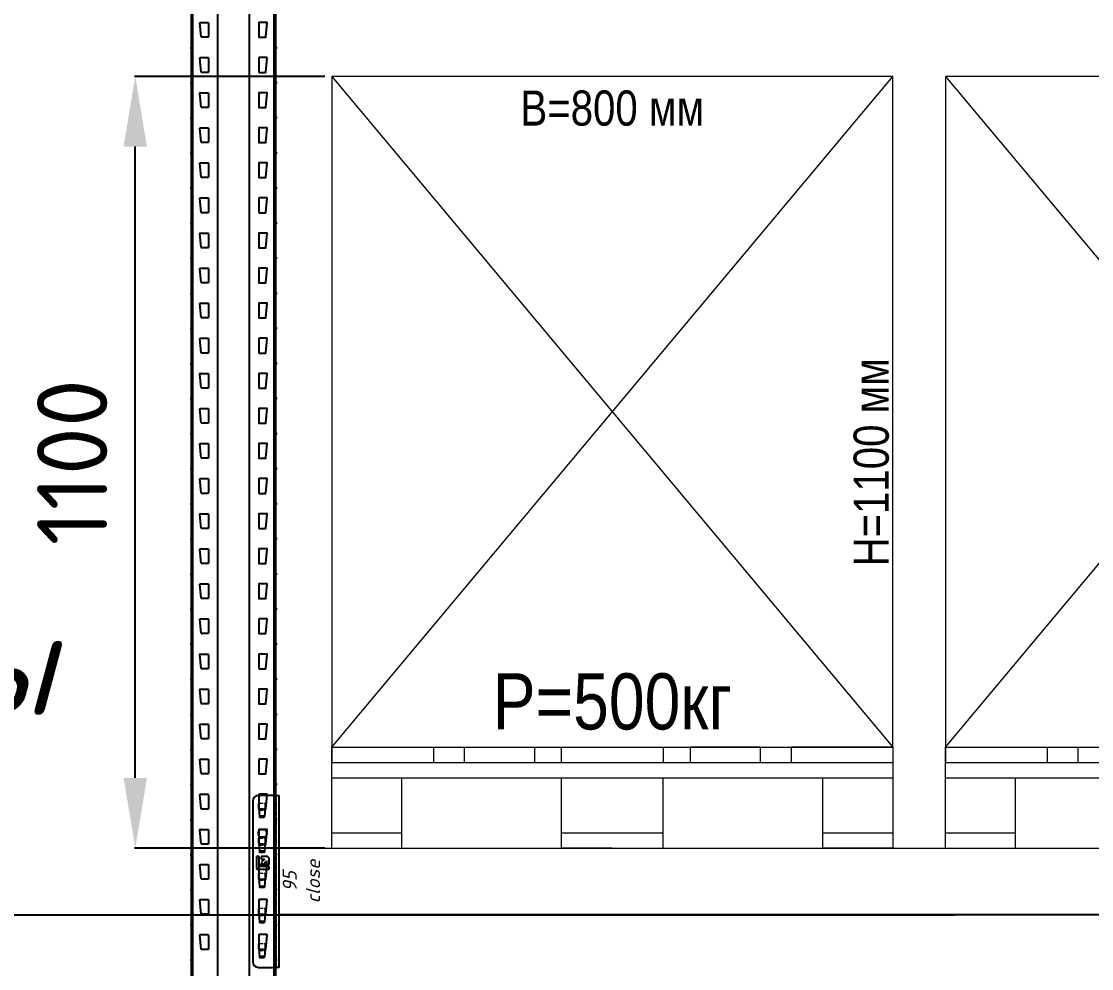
# Model space of a CAD drawing. Header units: millimetres. Extents: x 2140 to 223837, y 2113 to 170313.
# Drawn here: x 211528 to 213054, y 113532 to 114882 of the extents above; entities that cross this region are included whole.
import ezdxf
from ezdxf.enums import TextEntityAlignment as Align

# ---------------------------------------------------------------- set-up
doc = ezdxf.new("R2010")
doc.units = ezdxf.units.MM
doc.linetypes.add('PHANTOM', pattern=[12.7, 6.35, -1.27, 1.27, -1.27, 1.27, -1.27])
doc.layers.add('0_ANNOT_Dimensions', color=7, linetype='Continuous')
doc.layers.add('2.Стойка', color=7, linetype='Continuous')
for name, color, linetype, lineweight in [('1.Балка', 5, 'Continuous', 0), ('20.Груз', 7, 'Continuous', 0), ('25.Размера', 7, 'Continuous', 0), ('37.Паллеты', 32, 'Continuous', 0), ('7.Поддон', 32, 'Continuous', 0)]:
    doc.layers.add(name, color=color, linetype=linetype, lineweight=lineweight)
doc.styles.add('Arial Narrow', font='ARIALN.TTF')
doc.styles.add('GOST', font='isocpeur.ttf')
doc.styles.add('HILTI', font='isocpeui.ttf')
doc.styles.get("Standard").update_dxf_attribs({"font": 'isocpeur.ttf'})
doc.styles.add('Курсив', font='isocpeui.ttf')
doc.dimstyles.new('100', dxfattribs={"dimtxt": 100, "dimasz": 100, "dimexe": 1, "dimexo": 10, "dimgap": 40, "dimtad": 1, "dimdec": 0, "dimzin": 0, "dimdsep": 46, "dimtxsty": 'Standard', "dimcen": 0.09, "dimadec": 0, "dimazin": 0, "dimtfac": 1, "dimtdec": 0, "dimtofl": 0, "dimtmove": 0, "dimatfit": 3, "dimfxl": 1, "dimtolj": 1, "dimtzin": 0, "dimarcsym": 0})
doc.dimstyles.new('80', dxfattribs={"dimtxt": 80, "dimasz": 80, "dimexe": 0.18, "dimexo": 0, "dimgap": 20, "dimtad": 1, "dimdec": 0, "dimzin": 0, "dimdsep": 46, "dimtxsty": 'Курсив', "dimcen": 0.09, "dimadec": 0, "dimazin": 0, "dimtfac": 1, "dimtdec": 0, "dimtofl": 0, "dimtmove": 0, "dimatfit": 3, "dimfxl": 0.18, "dimtolj": 1, "dimtzin": 0, "dimarcsym": 0})
doc.dimstyles.new('blok40', dxfattribs={"dimtxt": 40, "dimasz": 80, "dimexe": 0.18, "dimexo": 0, "dimgap": 5, "dimtad": 1, "dimtoh": 1, "dimdec": 0, "dimzin": 0, "dimdsep": 46, "dimtxsty": 'GOST', "dimblk": 'NONE', "dimcen": 0.09, "dimse1": 1, "dimse2": 1, "dimsd1": 1, "dimsd2": 1, "dimadec": 0, "dimazin": 0, "dimtfac": 1, "dimtdec": 0, "dimtofl": 0, "dimtmove": 0, "dimatfit": 2, "dimldrblk": 'NONE', "dimfxl": 0.18, "dimtolj": 1, "dimtzin": 0, "dimarcsym": 0})
doc.dimstyles.new('Рзм блок', dxfattribs={"dimtxt": 40, "dimasz": 80, "dimexe": 0.18, "dimexo": 0, "dimgap": 5, "dimtad": 1, "dimtoh": 1, "dimdec": 0, "dimzin": 0, "dimdsep": 46, "dimtxsty": 'Курсив', "dimblk": 'NONE', "dimcen": 0.09, "dimse1": 1, "dimse2": 1, "dimsd1": 1, "dimsd2": 1, "dimadec": 0, "dimazin": 0, "dimtfac": 1, "dimtdec": 0, "dimtofl": 0, "dimtmove": 0, "dimatfit": 2, "dimldrblk": 'NONE', "dimfxl": 0.18, "dimtolj": 1, "dimtzin": 0, "dimarcsym": 0})

# ---------------------------------------------------------------- blocks, each defined once
blk = doc.blocks.new('*U491')
at = {"layer": '2.Стойка', "color": 0, "linetype": 'ByBlock'}
for p, q in [((-120, 0), (-120, 12200)), ((-118, 0), (-118, 12200)), ((-82.7, 0), (-82.7, 12200)), ((-37.3, 0), (-37.3, 12200)), ((-2, 0), (-2, 12200)), ((0, 0), (0, 12200)), ((-106.1, 5130.5), (-108, 5150.5)), ((-107.5, 5151), (-96.5, 5151)), ((-96, 5150.5), (-96, 5130.5)), ((-24, 5150.5), (-24, 5130.5)), ((-12.5, 5151), (-23.5, 5151)), ((-13.9, 5130.5), (-12, 5150.5)), ((-96.5, 5130), (-105.6, 5130)), ((-23.5, 5130), (-14.4, 5130)), ((-122, 5115), (-118, 5115)), ((-120, 5120.5), (-118, 5120.5)), ((0, 5120.5), (-2, 5120.5)), ((2, 5115), (-2, 5115)), ((-120, 5109.5), (-118, 5109.5)), ((-106.1, 5080.5), (-108, 5100.5)), ((-107.5, 5101), (-96.5, 5101)), ((-96, 5100.5), (-96, 5080.5)), ((-24, 5100.5), (-24, 5080.5)), ((-12.5, 5101), (-23.5, 5101)), ((-13.9, 5080.5), (-12, 5100.5)), ((0, 5109.5), (-2, 5109.5)), ((-120, 5070.5), (-118, 5070.5)), ((-96.5, 5080), (-105.6, 5080)), ((-23.5, 5080), (-14.4, 5080)), ((0, 5070.5), (-2, 5070.5)), ((-122, 5065), (-118, 5065)), ((-120, 5059.5), (-118, 5059.5)), ((2, 5065), (-2, 5065)), ((0, 5059.5), (-2, 5059.5)), ((-106.1, 5030.5), (-108, 5050.5)), ((-107.5, 5051), (-96.5, 5051)), ((-96, 5050.5), (-96, 5030.5)), ((-24, 5050.5), (-24, 5030.5)), ((-12.5, 5051), (-23.5, 5051)), ((-13.9, 5030.5), (-12, 5050.5)), ((-96.5, 5030), (-105.6, 5030)), ((-23.5, 5030), (-14.4, 5030)), ((-122, 5015), (-118, 5015)), ((-120, 5020.5), (-118, 5020.5)), ((-120, 5009.5), (-118, 5009.5)), ((0, 5020.5), (-2, 5020.5)), ((2, 5015), (-2, 5015)), ((0, 5009.5), (-2, 5009.5)), ((-106.1, 4980.5), (-108, 5000.5)), ((-107.5, 5001), (-96.5, 5001)), ((-96, 5000.5), (-96, 4980.5)), ((-24, 5000.5), (-24, 4980.5)), ((-12.5, 5001), (-23.5, 5001)), ((-13.9, 4980.5), (-12, 5000.5)), ((-96.5, 4980), (-105.6, 4980)), ((-23.5, 4980), (-14.4, 4980)), ((-122, 4965), (-118, 4965)), ((-120, 4970.5), (-118, 4970.5)), ((0, 4970.5), (-2, 4970.5)), ((2, 4965), (-2, 4965)), ((-120, 4959.5), (-118, 4959.5)), ((-106.1, 4930.5), (-108, 4950.5)), ((-107.5, 4951), (-96.5, 4951)), ((-96, 4950.5), (-96, 4930.5)), ((-24, 4950.5), (-24, 4930.5)), ((-12.5, 4951), (-23.5, 4951)), ((-13.9, 4930.5), (-12, 4950.5)), ((0, 4959.5), (-2, 4959.5)), ((-96.5, 4930), (-105.6, 4930)), ((-23.5, 4930), (-14.4, 4930)), ((-122, 4915), (-118, 4915)), ((-120, 4920.5), (-118, 4920.5)), ((0, 4920.5), (-2, 4920.5)), ((2, 4915), (-2, 4915)), ((-120, 4909.5), (-118, 4909.5)), ((-106.1, 4880.5), (-108, 4900.5)), ((-107.5, 4901), (-96.5, 4901)), ((-96, 4900.5), (-96, 4880.5)), ((-24, 4900.5), (-24, 4880.5)), ((-12.5, 4901), (-23.5, 4901)), ((-13.9, 4880.5), (-12, 4900.5)), ((0, 4909.5), (-2, 4909.5)), ((-120, 4870.5), (-118, 4870.5)), ((-96.5, 4880), (-105.6, 4880)), ((-23.5, 4880), (-14.4, 4880)), ((0, 4870.5), (-2, 4870.5)), ((-122, 4865), (-118, 4865)), ((-120, 4859.5), (-118, 4859.5)), ((2, 4865), (-2, 4865)), ((0, 4859.5), (-2, 4859.5)), ((-106.1, 4830.5), (-108, 4850.5)), ((-107.5, 4851), (-96.5, 4851)), ((-96, 4850.5), (-96, 4830.5)), ((-24, 4850.5), (-24, 4830.5)), ((-12.5, 4851), (-23.5, 4851)), ((-13.9, 4830.5), (-12, 4850.5)), ((-96.5, 4830), (-105.6, 4830)), ((-23.5, 4830), (-14.4, 4830)), ((-122, 4815), (-118, 4815)), ((-120, 4820.5), (-118, 4820.5)), ((-120, 4809.5), (-118, 4809.5)), ((0, 4820.5), (-2, 4820.5)), ((2, 4815), (-2, 4815)), ((0, 4809.5), (-2, 4809.5)), ((-106.1, 4780.5), (-108, 4800.5)), ((-107.5, 4801), (-96.5, 4801)), ((-96, 4800.5), (-96, 4780.5)), ((-24, 4800.5), (-24, 4780.5)), ((-12.5, 4801), (-23.5, 4801)), ((-13.9, 4780.5), (-12, 4800.5)), ((-96.5, 4780), (-105.6, 4780)), ((-23.5, 4780), (-14.4, 4780)), ((-122, 4765), (-118, 4765)), ((-120, 4770.5), (-118, 4770.5)), ((0, 4770.5), (-2, 4770.5)), ((2, 4765), (-2, 4765)), ((-120, 4759.5), (-118, 4759.5)), ((-106.1, 4730.5), (-108, 4750.5)), ((-107.5, 4751), (-96.5, 4751)), ((-96, 4750.5), (-96, 4730.5)), ((-24, 4750.5), (-24, 4730.5)), ((-12.5, 4751), (-23.5, 4751)), ((-13.9, 4730.5), (-12, 4750.5)), ((0, 4759.5), (-2, 4759.5)), ((-120, 4720.5), (-118, 4720.5)), ((-96.5, 4730), (-105.6, 4730)), ((-23.5, 4730), (-14.4, 4730)), ((0, 4720.5), (-2, 4720.5)), ((-122, 4715), (-118, 4715)), ((-120, 4709.5), (-118, 4709.5)), ((-106.1, 4680.5), (-108, 4700.5)), ((-107.5, 4701), (-96.5, 4701)), ((-96, 4700.5), (-96, 4680.5)), ((-24, 4700.5), (-24, 4680.5)), ((-12.5, 4701), (-23.5, 4701)), ((-13.9, 4680.5), (-12, 4700.5)), ((2, 4715), (-2, 4715)), ((0, 4709.5), (-2, 4709.5)), ((-120, 4670.5), (-118, 4670.5)), ((-96.5, 4680), (-105.6, 4680)), ((-23.5, 4680), (-14.4, 4680)), ((0, 4670.5), (-2, 4670.5)), ((-122, 4665), (-118, 4665)), ((-120, 4659.5), (-118, 4659.5)), ((2, 4665), (-2, 4665)), ((0, 4659.5), (-2, 4659.5)), ((-106.1, 4630.5), (-108, 4650.5)), ((-107.5, 4651), (-96.5, 4651)), ((-96, 4650.5), (-96, 4630.5)), ((-24, 4650.5), (-24, 4630.5)), ((-12.5, 4651), (-23.5, 4651)), ((-13.9, 4630.5), (-12, 4650.5)), ((-96.5, 4630), (-105.6, 4630)), ((-23.5, 4630), (-14.4, 4630)), ((-122, 4615), (-118, 4615)), ((-120, 4620.5), (-118, 4620.5)), ((-120, 4609.5), (-118, 4609.5)), ((0, 4620.5), (-2, 4620.5)), ((2, 4615), (-2, 4615)), ((0, 4609.5), (-2, 4609.5)), ((-106.1, 4580.5), (-108, 4600.5)), ((-107.5, 4601), (-96.5, 4601)), ((-96, 4600.5), (-96, 4580.5)), ((-24, 4600.5), (-24, 4580.5)), ((-12.5, 4601), (-23.5, 4601)), ((-13.9, 4580.5), (-12, 4600.5)), ((-96.5, 4580), (-105.6, 4580)), ((-23.5, 4580), (-14.4, 4580)), ((-122, 4565), (-118, 4565)), ((-120, 4570.5), (-118, 4570.5)), ((0, 4570.5), (-2, 4570.5)), ((2, 4565), (-2, 4565)), ((-120, 4559.5), (-118, 4559.5)), ((-106.1, 4530.5), (-108, 4550.5)), ((-107.5, 4551), (-96.5, 4551)), ((-96, 4550.5), (-96, 4530.5)), ((-24, 4550.5), (-24, 4530.5)), ((-12.5, 4551), (-23.5, 4551)), ((-13.9, 4530.5), (-12, 4550.5)), ((0, 4559.5), (-2, 4559.5)), ((-120, 4520.5), (-118, 4520.5)), ((-96.5, 4530), (-105.6, 4530)), ((-23.5, 4530), (-14.4, 4530)), ((0, 4520.5), (-2, 4520.5)), ((-122, 4515), (-118, 4515)), ((-120, 4509.5), (-118, 4509.5)), ((2, 4515), (-2, 4515)), ((0, 4509.5), (-2, 4509.5)), ((-106.1, 4480.5), (-108, 4500.5)), ((-107.5, 4501), (-96.5, 4501)), ((-96, 4500.5), (-96, 4480.5)), ((-24, 4500.5), (-24, 4480.5)), ((-12.5, 4501), (-23.5, 4501)), ((-13.9, 4480.5), (-12, 4500.5)), ((-96.5, 4480), (-105.6, 4480)), ((-23.5, 4480), (-14.4, 4480)), ((-122, 4465), (-118, 4465)), ((-120, 4470.5), (-118, 4470.5)), ((-120, 4459.5), (-118, 4459.5)), ((0, 4470.5), (-2, 4470.5)), ((2, 4465), (-2, 4465)), ((0, 4459.5), (-2, 4459.5)), ((-106.1, 4430.5), (-108, 4450.5)), ((-107.5, 4451), (-96.5, 4451)), ((-96, 4450.5), (-96, 4430.5)), ((-24, 4450.5), (-24, 4430.5)), ((-12.5, 4451), (-23.5, 4451)), ((-13.9, 4430.5), (-12, 4450.5)), ((-96.5, 4430), (-105.6, 4430)), ((-23.5, 4430), (-14.4, 4430)), ((-122, 4415), (-118, 4415)), ((-120, 4420.5), (-118, 4420.5)), ((0, 4420.5), (-2, 4420.5)), ((2, 4415), (-2, 4415)), ((-120, 4409.5), (-118, 4409.5)), ((-106.1, 4380.5), (-108, 4400.5)), ((-107.5, 4401), (-96.5, 4401)), ((-96, 4400.5), (-96, 4380.5)), ((-24, 4400.5), (-24, 4380.5)), ((-12.5, 4401), (-23.5, 4401)), ((-13.9, 4380.5), (-12, 4400.5)), ((0, 4409.5), (-2, 4409.5)), ((-96.5, 4380), (-105.6, 4380)), ((-23.5, 4380), (-14.4, 4380)), ((-122, 4365), (-118, 4365)), ((-120, 4370.5), (-118, 4370.5)), ((0, 4370.5), (-2, 4370.5)), ((2, 4365), (-2, 4365)), ((-120, 4359.5), (-118, 4359.5)), ((-106.1, 4330.5), (-108, 4350.5)), ((-107.5, 4351), (-96.5, 4351)), ((-96, 4350.5), (-96, 4330.5)), ((-24, 4350.5), (-24, 4330.5)), ((-12.5, 4351), (-23.5, 4351)), ((-13.9, 4330.5), (-12, 4350.5)), ((0, 4359.5), (-2, 4359.5)), ((-120, 4320.5), (-118, 4320.5)), ((-96.5, 4330), (-105.6, 4330)), ((-23.5, 4330), (-14.4, 4330)), ((0, 4320.5), (-2, 4320.5)), ((-122, 4315), (-118, 4315)), ((-120, 4309.5), (-118, 4309.5)), ((2, 4315), (-2, 4315)), ((0, 4309.5), (-2, 4309.5)), ((-106.1, 4280.5), (-108, 4300.5)), ((-107.5, 4301), (-96.5, 4301)), ((-96, 4300.5), (-96, 4280.5)), ((-24, 4300.5), (-24, 4280.5)), ((-12.5, 4301), (-23.5, 4301)), ((-13.9, 4280.5), (-12, 4300.5)), ((-96.5, 4280), (-105.6, 4280)), ((-23.5, 4280), (-14.4, 4280)), ((-122, 4265), (-118, 4265)), ((-120, 4270.5), (-118, 4270.5)), ((-120, 4259.5), (-118, 4259.5)), ((0, 4270.5), (-2, 4270.5)), ((2, 4265), (-2, 4265)), ((0, 4259.5), (-2, 4259.5)), ((-106.1, 4230.5), (-108, 4250.5)), ((-107.5, 4251), (-96.5, 4251)), ((-96, 4250.5), (-96, 4230.5)), ((-24, 4250.5), (-24, 4230.5)), ((-12.5, 4251), (-23.5, 4251)), ((-13.9, 4230.5), (-12, 4250.5)), ((-96.5, 4230), (-105.6, 4230)), ((-23.5, 4230), (-14.4, 4230)), ((-122, 4215), (-118, 4215)), ((-120, 4220.5), (-118, 4220.5)), ((0, 4220.5), (-2, 4220.5)), ((2, 4215), (-2, 4215)), ((-120, 4209.5), (-118, 4209.5)), ((-106.1, 4180.5), (-108, 4200.5)), ((-107.5, 4201), (-96.5, 4201)), ((-96, 4200.5), (-96, 4180.5)), ((-24, 4200.5), (-24, 4180.5)), ((-12.5, 4201), (-23.5, 4201)), ((-13.9, 4180.5), (-12, 4200.5)), ((0, 4209.5), (-2, 4209.5)), ((-120, 4170.5), (-118, 4170.5)), ((-96.5, 4180), (-105.6, 4180)), ((-23.5, 4180), (-14.4, 4180)), ((0, 4170.5), (-2, 4170.5)), ((-122, 4165), (-118, 4165)), ((-120, 4159.5), (-118, 4159.5)), ((-107.5, 4151), (-96.5, 4151)), ((-12.5, 4151), (-23.5, 4151)), ((2, 4165), (-2, 4165)), ((0, 4159.5), (-2, 4159.5)), ((-106.1, 4130.5), (-108, 4150.5)), ((-96, 4150.5), (-96, 4130.5)), ((-24, 4150.5), (-24, 4130.5)), ((-13.9, 4130.5), (-12, 4150.5)), ((-120, 4120.5), (-118, 4120.5)), ((-96.5, 4130), (-105.6, 4130)), ((-23.5, 4130), (-14.4, 4130)), ((0, 4120.5), (-2, 4120.5)), ((-122, 4115), (-118, 4115)), ((-120, 4109.5), (-118, 4109.5)), ((2, 4115), (-2, 4115)), ((0, 4109.5), (-2, 4109.5)), ((-106.1, 4080.5), (-108, 4100.5)), ((-107.5, 4101), (-96.5, 4101)), ((-96, 4100.5), (-96, 4080.5)), ((-24, 4100.5), (-24, 4080.5)), ((-12.5, 4101), (-23.5, 4101)), ((-13.9, 4080.5), (-12, 4100.5)), ((-96.5, 4080), (-105.6, 4080)), ((-23.5, 4080), (-14.4, 4080)), ((-122, 4065), (-118, 4065)), ((-120, 4070.5), (-118, 4070.5)), ((-120, 4059.5), (-118, 4059.5)), ((0, 4070.5), (-2, 4070.5)), ((2, 4065), (-2, 4065)), ((0, 4059.5), (-2, 4059.5)), ((-106.1, 4030.5), (-108, 4050.5)), ((-107.5, 4051), (-96.5, 4051)), ((-96, 4050.5), (-96, 4030.5)), ((-24, 4050.5), (-24, 4030.5)), ((-12.5, 4051), (-23.5, 4051)), ((-13.9, 4030.5), (-12, 4050.5)), ((-96.5, 4030), (-105.6, 4030)), ((-23.5, 4030), (-14.4, 4030)), ((-122, 4015), (-118, 4015)), ((-120, 4020.5), (-118, 4020.5)), ((0, 4020.5), (-2, 4020.5)), ((2, 4015), (-2, 4015)), ((-120, 4009.5), (-118, 4009.5)), ((-106.1, 3980.5), (-108, 4000.5)), ((-107.5, 4001), (-96.5, 4001)), ((-96, 4000.5), (-96, 3980.5)), ((-24, 4000.5), (-24, 3980.5)), ((-12.5, 4001), (-23.5, 4001)), ((-13.9, 3980.5), (-12, 4000.5)), ((0, 4009.5), (-2, 4009.5)), ((-120, 3970.5), (-118, 3970.5)), ((-96.5, 3980), (-105.6, 3980)), ((-23.5, 3980), (-14.4, 3980)), ((0, 3970.5), (-2, 3970.5)), ((-122, 3965), (-118, 3965)), ((-120, 3959.5), (-118, 3959.5)), ((2, 3965), (-2, 3965)), ((0, 3959.5), (-2, 3959.5)), ((-106.1, 3930.5), (-108, 3950.5)), ((-107.5, 3951), (-96.5, 3951)), ((-96, 3950.5), (-96, 3930.5)), ((-24, 3950.5), (-24, 3930.5)), ((-12.5, 3951), (-23.5, 3951)), ((-13.9, 3930.5), (-12, 3950.5)), ((-96.5, 3930), (-105.6, 3930)), ((-23.5, 3930), (-14.4, 3930)), ((-122, 3915), (-118, 3915)), ((-120, 3920.5), (-118, 3920.5)), ((-120, 3909.5), (-118, 3909.5)), ((0, 3920.5), (-2, 3920.5)), ((2, 3915), (-2, 3915)), ((0, 3909.5), (-2, 3909.5)), ((-106.1, 3880.5), (-108, 3900.5)), ((-107.5, 3901), (-96.5, 3901)), ((-96, 3900.5), (-96, 3880.5)), ((-24, 3900.5), (-24, 3880.5)), ((-12.5, 3901), (-23.5, 3901)), ((-13.9, 3880.5), (-12, 3900.5)), ((-96.5, 3880), (-105.6, 3880)), ((-23.5, 3880), (-14.4, 3880)), ((-122, 3865), (-118, 3865)), ((-120, 3870.5), (-118, 3870.5)), ((0, 3870.5), (-2, 3870.5)), ((2, 3865), (-2, 3865)), ((-120, 3859.5), (-118, 3859.5)), ((-106.1, 3830.5), (-108, 3850.5)), ((-107.5, 3851), (-96.5, 3851)), ((-96, 3850.5), (-96, 3830.5)), ((-24, 3850.5), (-24, 3830.5)), ((-12.5, 3851), (-23.5, 3851)), ((-13.9, 3830.5), (-12, 3850.5)), ((0, 3859.5), (-2, 3859.5)), ((-120, 3820.5), (-118, 3820.5)), ((-96.5, 3830), (-105.6, 3830)), ((-23.5, 3830), (-14.4, 3830)), ((0, 3820.5), (-2, 3820.5)), ((-122, 3815), (-118, 3815)), ((-120, 3809.5), (-118, 3809.5)), ((2, 3815), (-2, 3815)), ((0, 3809.5), (-2, 3809.5))]:
    blk.add_line(p, q, dxfattribs=at)
for centre, start, end in [((-107.5, 5150.5), 90, 185.4403), ((-96.5, 5150.5), 0, 90), ((-23.5, 5150.5), 90, 180), ((-12.5, 5150.5), 354.5597, 90), ((-105.6, 5130.5), 185.4403, 270), ((-96.5, 5130.5), 270, 0), ((-23.5, 5130.5), 180, 270), ((-14.4, 5130.5), 270, 354.5597), ((-107.5, 5100.5), 90, 185.4403), ((-96.5, 5100.5), 0, 90), ((-23.5, 5100.5), 90, 180), ((-12.5, 5100.5), 354.5597, 90), ((-105.6, 5080.5), 185.4403, 270), ((-96.5, 5080.5), 270, 0), ((-23.5, 5080.5), 180, 270), ((-14.4, 5080.5), 270, 354.5597), ((-107.5, 5050.5), 90, 185.4403), ((-96.5, 5050.5), 0, 90), ((-23.5, 5050.5), 90, 180), ((-12.5, 5050.5), 354.5597, 90), ((-105.6, 5030.5), 185.4403, 270), ((-96.5, 5030.5), 270, 0), ((-23.5, 5030.5), 180, 270), ((-14.4, 5030.5), 270, 354.5597), ((-107.5, 5000.5), 90, 185.4403), ((-96.5, 5000.5), 0, 90), ((-23.5, 5000.5), 90, 180), ((-12.5, 5000.5), 354.5597, 90), ((-105.6, 4980.5), 185.4403, 270), ((-96.5, 4980.5), 270, 0), ((-23.5, 4980.5), 180, 270), ((-14.4, 4980.5), 270, 354.5597), ((-107.5, 4950.5), 90, 185.4403), ((-96.5, 4950.5), 0, 90), ((-23.5, 4950.5), 90, 180), ((-12.5, 4950.5), 354.5597, 90), ((-105.6, 4930.5), 185.4403, 270), ((-96.5, 4930.5), 270, 0), ((-23.5, 4930.5), 180, 270), ((-14.4, 4930.5), 270, 354.5597), ((-107.5, 4900.5), 90, 185.4403), ((-96.5, 4900.5), 0, 90), ((-23.5, 4900.5), 90, 180), ((-12.5, 4900.5), 354.5597, 90), ((-105.6, 4880.5), 185.4403, 270), ((-96.5, 4880.5), 270, 0), ((-23.5, 4880.5), 180, 270), ((-14.4, 4880.5), 270, 354.5597), ((-107.5, 4850.5), 90, 185.4403), ((-96.5, 4850.5), 0, 90), ((-23.5, 4850.5), 90, 180), ((-12.5, 4850.5), 354.5597, 90), ((-105.6, 4830.5), 185.4403, 270), ((-96.5, 4830.5), 270, 0), ((-23.5, 4830.5), 180, 270), ((-14.4, 4830.5), 270, 354.5597), ((-107.5, 4800.5), 90, 185.4403), ((-96.5, 4800.5), 0, 90), ((-23.5, 4800.5), 90, 180), ((-12.5, 4800.5), 354.5597, 90), ((-105.6, 4780.5), 185.4403, 270), ((-96.5, 4780.5), 270, 0), ((-23.5, 4780.5), 180, 270), ((-14.4, 4780.5), 270, 354.5597), ((-107.5, 4750.5), 90, 185.4403), ((-96.5, 4750.5), 0, 90), ((-23.5, 4750.5), 90, 180), ((-12.5, 4750.5), 354.5597, 90), ((-105.6, 4730.5), 185.4403, 270), ((-96.5, 4730.5), 270, 0), ((-23.5, 4730.5), 180, 270), ((-14.4, 4730.5), 270, 354.5597), ((-107.5, 4700.5), 90, 185.4403), ((-96.5, 4700.5), 0, 90), ((-23.5, 4700.5), 90, 180), ((-12.5, 4700.5), 354.5597, 90), ((-105.6, 4680.5), 185.4403, 270), ((-96.5, 4680.5), 270, 0), ((-23.5, 4680.5), 180, 270), ((-14.4, 4680.5), 270, 354.5597), ((-107.5, 4650.5), 90, 185.4403), ((-96.5, 4650.5), 0, 90), ((-23.5, 4650.5), 90, 180), ((-12.5, 4650.5), 354.5597, 90), ((-105.6, 4630.5), 185.4403, 270), ((-96.5, 4630.5), 270, 0), ((-23.5, 4630.5), 180, 270), ((-14.4, 4630.5), 270, 354.5597), ((-107.5, 4600.5), 90, 185.4403), ((-96.5, 4600.5), 0, 90), ((-23.5, 4600.5), 90, 180), ((-12.5, 4600.5), 354.5597, 90), ((-105.6, 4580.5), 185.4403, 270), ((-96.5, 4580.5), 270, 0), ((-23.5, 4580.5), 180, 270), ((-14.4, 4580.5), 270, 354.5597), ((-107.5, 4550.5), 90, 185.4403), ((-96.5, 4550.5), 0, 90), ((-23.5, 4550.5), 90, 180), ((-12.5, 4550.5), 354.5597, 90), ((-105.6, 4530.5), 185.4403, 270), ((-96.5, 4530.5), 270, 0), ((-23.5, 4530.5), 180, 270), ((-14.4, 4530.5), 270, 354.5597), ((-107.5, 4500.5), 90, 185.4403), ((-96.5, 4500.5), 0, 90), ((-23.5, 4500.5), 90, 180), ((-12.5, 4500.5), 354.5597, 90), ((-105.6, 4480.5), 185.4403, 270), ((-96.5, 4480.5), 270, 0), ((-23.5, 4480.5), 180, 270), ((-14.4, 4480.5), 270, 354.5597), ((-107.5, 4450.5), 90, 185.4403), ((-96.5, 4450.5), 0, 90), ((-23.5, 4450.5), 90, 180), ((-12.5, 4450.5), 354.5597, 90), ((-105.6, 4430.5), 185.4403, 270), ((-96.5, 4430.5), 270, 0), ((-23.5, 4430.5), 180, 270), ((-14.4, 4430.5), 270, 354.5597), ((-107.5, 4400.5), 90, 185.4403), ((-96.5, 4400.5), 0, 90), ((-23.5, 4400.5), 90, 180), ((-12.5, 4400.5), 354.5597, 90), ((-105.6, 4380.5), 185.4403, 270), ((-96.5, 4380.5), 270, 0), ((-23.5, 4380.5), 180, 270), ((-14.4, 4380.5), 270, 354.5597), ((-107.5, 4350.5), 90, 185.4403), ((-96.5, 4350.5), 0, 90), ((-23.5, 4350.5), 90, 180), ((-12.5, 4350.5), 354.5597, 90), ((-105.6, 4330.5), 185.4403, 270), ((-96.5, 4330.5), 270, 0), ((-23.5, 4330.5), 180, 270), ((-14.4, 4330.5), 270, 354.5597), ((-107.5, 4300.5), 90, 185.4403), ((-96.5, 4300.5), 0, 90), ((-23.5, 4300.5), 90, 180), ((-12.5, 4300.5), 354.5597, 90), ((-105.6, 4280.5), 185.4403, 270), ((-96.5, 4280.5), 270, 0), ((-23.5, 4280.5), 180, 270), ((-14.4, 4280.5), 270, 354.5597), ((-107.5, 4250.5), 90, 185.4403), ((-96.5, 4250.5), 0, 90), ((-23.5, 4250.5), 90, 180), ((-12.5, 4250.5), 354.5597, 90), ((-105.6, 4230.5), 185.4403, 270), ((-96.5, 4230.5), 270, 0), ((-23.5, 4230.5), 180, 270), ((-14.4, 4230.5), 270, 354.5597), ((-107.5, 4200.5), 90, 185.4403), ((-96.5, 4200.5), 0, 90), ((-23.5, 4200.5), 90, 180), ((-12.5, 4200.5), 354.5597, 90), ((-105.6, 4180.5), 185.4403, 270), ((-96.5, 4180.5), 270, 0), ((-23.5, 4180.5), 180, 270), ((-14.4, 4180.5), 270, 354.5597), ((-107.5, 4150.5), 90, 185.4403), ((-96.5, 4150.5), 0, 90), ((-23.5, 4150.5), 90, 180), ((-12.5, 4150.5), 354.5597, 90), ((-105.6, 4130.5), 185.4403, 270), ((-96.5, 4130.5), 270, 0), ((-23.5, 4130.5), 180, 270), ((-14.4, 4130.5), 270, 354.5597), ((-107.5, 4100.5), 90, 185.4403), ((-96.5, 4100.5), 0, 90), ((-23.5, 4100.5), 90, 180), ((-12.5, 4100.5), 354.5597, 90), ((-105.6, 4080.5), 185.4403, 270), ((-96.5, 4080.5), 270, 0), ((-23.5, 4080.5), 180, 270), ((-14.4, 4080.5), 270, 354.5597), ((-107.5, 4050.5), 90, 185.4403), ((-96.5, 4050.5), 0, 90), ((-23.5, 4050.5), 90, 180), ((-12.5, 4050.5), 354.5597, 90), ((-105.6, 4030.5), 185.4403, 270), ((-96.5, 4030.5), 270, 0), ((-23.5, 4030.5), 180, 270), ((-14.4, 4030.5), 270, 354.5597), ((-107.5, 4000.5), 90, 185.4403), ((-96.5, 4000.5), 0, 90), ((-23.5, 4000.5), 90, 180), ((-12.5, 4000.5), 354.5597, 90), ((-105.6, 3980.5), 185.4403, 270), ((-96.5, 3980.5), 270, 0), ((-23.5, 3980.5), 180, 270), ((-14.4, 3980.5), 270, 354.5597), ((-107.5, 3950.5), 90, 185.4403), ((-96.5, 3950.5), 0, 90), ((-23.5, 3950.5), 90, 180), ((-12.5, 3950.5), 354.5597, 90), ((-105.6, 3930.5), 185.4403, 270), ((-96.5, 3930.5), 270, 0), ((-23.5, 3930.5), 180, 270), ((-14.4, 3930.5), 270, 354.5597), ((-107.5, 3900.5), 90, 185.4403), ((-96.5, 3900.5), 0, 90), ((-23.5, 3900.5), 90, 180), ((-12.5, 3900.5), 354.5597, 90), ((-105.6, 3880.5), 185.4403, 270), ((-96.5, 3880.5), 270, 0), ((-23.5, 3880.5), 180, 270), ((-14.4, 3880.5), 270, 354.5597), ((-107.5, 3850.5), 90, 185.4403), ((-96.5, 3850.5), 0, 90), ((-23.5, 3850.5), 90, 180), ((-12.5, 3850.5), 354.5597, 90), ((-105.6, 3830.5), 185.4403, 270), ((-96.5, 3830.5), 270, 0), ((-23.5, 3830.5), 180, 270), ((-14.4, 3830.5), 270, 354.5597)]:
    blk.add_arc(centre, 0.5, start, end, dxfattribs=at)
blk = doc.blocks.new('*D1729')
at = {"layer": 'Defpoints', "color": 0, "transparency": 16777216}
for p in [(5, -40.7), (5, -135.7), (68.4, -135.7)]:
    blk.add_point(p, dxfattribs=at)
at = {"layer": '0_ANNOT_Dimensions', "color": 0, "transparency": 16777216, "insert": (36.7, -88.2), "char_height": 20, "attachment_point": 5, "rotation": 90, "style": 'Курсив'}
blk.add_mtext('\\A1;95\\Pclose', dxfattribs=at)
blk = doc.blocks.new('_None')
blk = doc.blocks.new('*U756')
at = {"color": 0, "linetype": 'Continuous', "lineweight": -2}
for p, q in [((0, 0), (0, 4)), ((3.5, 4), (0, 4)), ((3.5, 4), (14, 4)), ((3.529, 0), (-3.529, 0))]:
    blk.add_line(p, q, dxfattribs=at)
at = {"color": 0, "linetype": 'Continuous', "lineweight": 30}
for p, q in [((-3, 3), (0, 0)), ((0, 0), (3, 3))]:
    blk.add_line(p, q, dxfattribs=at)
at = {"color": 0, "linetype": 'Continuous', "lineweight": -2, "style": 'HILTI'}
blk.add_attdef('ОТМЕТКА', (3.5, 4.75), '', height=2.5, dxfattribs=at)
blk.add_attdef('Комментарий', text='', height=2.5, dxfattribs=at).set_placement((3.5, 3.5), align=Align.TOP_LEFT)
blk = doc.blocks.new('*U1211')
at = {"color": 6}
blk.add_line((-1179, -217.5), (1390.7, -217.5), dxfattribs=at)
at = {"color": 6, "xscale": 60, "yscale": 60, "zscale": 60}
blk.add_blockref('*U756', (-1179, -217.5), dxfattribs=at).add_auto_attribs({'ОТМЕТКА': 'п/з экраны'})
blk = doc.blocks.new('*U1212')
at = {"color": 0, "linetype": 'ByBlock', "lineweight": -2, "transparency": 16777216}
blk.add_blockref('*U1211', (0, 0), dxfattribs=at)
blk = doc.blocks.new('поддон')
at = {"layer": '7.Поддон', "color": 0, "linetype": 'ByBlock'}
for p, q in [((0, 0), (0, 144)), ((0, 144), (0, 122)), ((0, 144), (145, 144)), ((145, 144), (145, 122)), ((189, 144), (289, 144)), ((189, 144), (189, 122)), ((289, 144), (289, 122)), ((327.5, 122), (327.5, 144)), ((327.5, 144), (472.5, 144)), ((472.5, 144), (472.5, 122)), ((611, 144), (511, 144)), ((511, 144), (511, 122)), ((611, 144), (611, 122)), ((800, 144), (655, 144)), ((655, 144), (655, 122)), ((800, 144), (800, 0)), ((0, 122), (800, 122)), ((0, 100), (800, 100)), ((100, 0), (100, 100)), ((327.5, 0), (327.5, 100)), ((472.5, 0), (472.5, 100)), ((700, 0), (700, 100)), ((0, 22), (100, 22)), ((327.5, 22), (472.5, 22)), ((700, 22), (800, 22)), ((0, 0), (100, 0)), ((400, 0), (327.5, 0)), ((400, 0), (472.5, 0)), ((800, 0), (700, 0))]:
    blk.add_line(p, q, dxfattribs=at)
blk = doc.blocks.new('*D1165')
at = {"layer": 'Defpoints', "color": 0, "linetype": 'ByBlock', "transparency": 16777216}
for p in [(475, 500, 0), (475, 0, 0), (475, 0)]:
    blk.add_point(p, dxfattribs=at)
at = {"layer": '25.Размера', "color": 0, "linetype": 'ByBlock', "transparency": 16777216, "insert": (475, 208.6), "char_height": 80, "attachment_point": 5, "style": 'Arial Narrow'}
blk.add_mtext('\\A1;Р=500кг', dxfattribs=at)
blk = doc.blocks.new('*D1152')
at = {"layer": 'Defpoints', "color": 0, "linetype": 'ByBlock', "transparency": 16777216}
for p in [(75, 1100), (875, 1100), (875, 1100)]:
    blk.add_point(p, dxfattribs=at)
at = {"layer": '25.Размера', "color": 0, "linetype": 'ByBlock', "transparency": 16777216, "insert": (475, 1054.5), "char_height": 50, "attachment_point": 5, "style": 'Arial Narrow'}
blk.add_mtext('\\A1;В=800 мм', dxfattribs=at)
blk = doc.blocks.new('*D1170')
at = {"layer": 'Defpoints', "color": 0, "linetype": 'ByBlock', "transparency": 16777216}
for p in [(875, 1100), (875, 1100), (875, 0)]:
    blk.add_point(p, dxfattribs=at)
at = {"layer": '25.Размера', "color": 0, "linetype": 'ByBlock', "transparency": 16777216, "insert": (844.5, 550), "char_height": 50, "attachment_point": 5, "rotation": 90, "style": 'Arial Narrow'}
blk.add_mtext('\\A1;Н=1100 мм', dxfattribs=at)
blk = doc.blocks.new('*D1174')
at = {"layer": 'Defpoints', "color": 0, "linetype": 'ByBlock', "transparency": 16777216}
for p in [(950, 1100), (1750, 1100), (1750, 1100)]:
    blk.add_point(p, dxfattribs=at)
at = {"layer": '25.Размера', "color": 0, "linetype": 'ByBlock', "transparency": 16777216, "insert": (1350, 1054.5), "char_height": 50, "attachment_point": 5, "style": 'Arial Narrow'}
blk.add_mtext('\\A1;В=800 мм', dxfattribs=at)
blk = doc.blocks.new('*D1231')
at = {"layer": '0_ANNOT_Dimensions', "color": 0, "lineweight": -2, "transparency": 16777216}
for p, q in [((211961, 114803.8), (211689.8, 114803.8)), ((211690.8, 113803.8), (211690.8, 114703.8)), ((211961, 113703.8), (211689.8, 113703.8))]:
    blk.add_line(p, q, dxfattribs=at)
at = {"layer": '0_ANNOT_Dimensions', "color": 0, "transparency": 16777216}
for points in [[(211674.1, 114703.8), (211707.4, 114703.8), (211690.8, 114803.8)], [(211674.1, 113803.8), (211707.4, 113803.8), (211690.8, 113703.8)]]:
    blk.add_solid(points, dxfattribs=at)
at = {"layer": 'Defpoints', "color": 0, "transparency": 16777216}
for p in [(211690.8, 114803.8), (211971, 114803.8), (211971, 113703.8)]:
    blk.add_point(p, dxfattribs=at)
at = {"layer": '0_ANNOT_Dimensions', "color": 0, "transparency": 16777216, "insert": (211600.8, 114253.8), "char_height": 100, "attachment_point": 5, "rotation": 90}
blk.add_mtext('\\A1;1100', dxfattribs=at)
blk = doc.blocks.new('*U1726')
at = {"layer": '1.Балка', "color": 0, "linetype": 'Continuous', "lineweight": 25}
for p, q in [((-2.5, 34.3), (-24.5, 34.3)), ((-2.5, 34.3), (5, 34.3)), ((5, -210.7), (5, 34.3)), ((-32.5, 26.3), (-32.5, -202.7)), ((-24.2, 15.8), (-24.2, 23.6)), ((-24.2, 15.8), (-23.2, 4.4)), ((-15.6, 4.4), (-14.6, 15.8)), ((-14.6, 15.8), (-14.6, 23.6)), ((-22.4, 5.3), (-16.4, 5.3)), ((-22.2, 3.5), (-16.6, 3.5)), ((-14.9, -14.7), (-22.5, -14.7)), ((-24.2, -34.2), (-24.2, -26.4)), ((-22.5, -24.7), (-14.9, -24.7)), ((-14.6, -34.2), (-14.6, -26.4)), ((-24.2, -34.2), (-23.2, -45.6)), ((-22.4, -44.7), (-16.4, -44.7)), ((-15.6, -45.6), (-14.6, -34.2)), ((-27.5, -52.7), (-27.5, -69.2)), ((-23.7, -52.7), (-27.5, -52.7)), ((-23.7, -66.9), (-23.7, -52.7)), ((-22.2, -46.5), (-16.6, -46.5)), ((-15.8, -56.2), (-20.9, -61.2)), ((-11.7, -52.7), (-20.7, -52.7)), ((-20.7, -52.7), (-20.7, -56.2)), ((-20.7, -56.2), (-15.8, -56.2)), ((-18, -64), (-13, -59)), ((-13, -59), (-13, -63.9)), ((-9.5, -54.9), (-11.7, -52.7)), ((-9.5, -63.9), (-9.5, -54.9)), ((-26, -70.7), (-9.5, -70.7)), ((-9.5, -66.9), (-23.7, -66.9)), ((-20.9, -61.2), (-18, -64)), ((-13, -63.9), (-9.5, -63.9)), ((-9.5, -70.7), (-9.5, -66.9)), ((-24.2, -84.2), (-24.2, -76.4)), ((-24.2, -84.2), (-23.2, -95.6)), ((-15.6, -95.6), (-14.6, -84.2)), ((-14.6, -84.2), (-14.6, -76.4)), ((-22.4, -94.7), (-16.4, -94.7)), ((-22.2, -96.5), (-16.6, -96.5)), ((-24.2, -134.2), (-24.2, -126.4)), ((-24.2, -134.2), (-23.2, -145.6)), ((-15.6, -145.6), (-14.6, -134.2)), ((-14.6, -134.2), (-14.6, -126.4)), ((2705, -135.7), (5, -135.7)), ((-22.4, -144.7), (-16.4, -144.7)), ((-22.2, -146.5), (-16.6, -146.5)), ((-24.2, -184.2), (-24.2, -176.4)), ((-14.6, -184.2), (-14.6, -176.4)), ((-24.2, -184.2), (-23.2, -195.6)), ((-22.4, -194.7), (-16.4, -194.7)), ((-22.2, -196.5), (-16.6, -196.5)), ((-15.6, -195.6), (-14.6, -184.2)), ((-24.5, -210.7), (-2.5, -210.7)), ((5, -210.7), (-2.5, -210.7))]:
    blk.add_line(p, q, dxfattribs=at)
at = {"layer": '1.Балка', "color": 0, "linetype": 'PHANTOM', "lineweight": 18}
for p, q in [((1, -210.7), (1, 34.3)), ((-24.2, 23.6), (-14.6, 23.6)), ((-24.2, 15.7), (-14.6, 15.7)), ((-24.1, 14.7), (-14.7, 14.7)), ((-24, 13.5), (-14.8, 13.5)), ((-24.2, -26.4), (-14.6, -26.4)), ((-24.2, -34.3), (-14.6, -34.3)), ((-24.1, -35.3), (-14.7, -35.3)), ((-24, -36.5), (-14.8, -36.5)), ((-24.2, -76.4), (-14.6, -76.4)), ((-24.2, -84.3), (-14.6, -84.3)), ((-24.1, -85.3), (-14.7, -85.3)), ((-24, -86.5), (-14.8, -86.5)), ((-24.2, -126.4), (-14.6, -126.4)), ((-24.2, -134.3), (-14.6, -134.3)), ((-24.1, -135.3), (-14.7, -135.3)), ((-24, -136.5), (-14.8, -136.5)), ((-24.2, -176.4), (-14.6, -176.4)), ((-24.2, -184.3), (-14.6, -184.3)), ((-24.1, -185.3), (-14.7, -185.3)), ((-24, -186.5), (-14.8, -186.5))]:
    blk.add_line(p, q, dxfattribs=at)
at = {"layer": '1.Балка', "color": 0}
blk.add_line((5, -40.7), (2705, -40.7), dxfattribs=at)
at = {"layer": '1.Балка', "color": 0, "linetype": 'Continuous', "lineweight": 25}
for centre, radius, start, end in [((-24.5, 26.3), 8, 90.0003, 179.9996), ((-22.4, 6.3), 0.99, 185.9117, 270.8038), ((-22.2, 4.5), 1.03, 183.6643, 268.5085), ((-22.2, 4.5), 1, 184.9955, 270.0045), ((-16.6, 4.5), 1.03, 271.4915, 356.3357), ((-16.6, 4.5), 1, 270.0014, 354.9985), ((-16.4, 6.3), 0.99, 269.1962, 354.0883), ((-19.2, -19.7), 6, 123.5568, 236.4432), ((-18.2, -19.7), 6, 303.5568, 56.4432), ((-22.4, -43.7), 0.99, 185.9116, 270.8034), ((-22.2, -45.5), 1.03, 183.6646, 268.5085), ((-22.2, -45.5), 1, 184.9955, 270.0045), ((-16.6, -45.5), 1.03, 271.4915, 356.3354), ((-16.6, -45.5), 1, 270.0014, 354.9985), ((-16.4, -43.7), 0.99, 269.1966, 354.0884), ((-26, -69.2), 1.5, 180.0004, 270), ((-22.4, -93.7), 0.99, 185.9118, 270.8034), ((-22.2, -95.5), 1.03, 183.6645, 268.5084), ((-22.2, -95.5), 1, 184.9956, 270.0045), ((-16.6, -95.5), 1.03, 271.4916, 356.3355), ((-16.6, -95.5), 1, 270.0014, 354.9985), ((-16.4, -93.7), 0.99, 269.1966, 354.0882), ((-22.4, -143.7), 0.99, 185.9119, 270.8034), ((-22.2, -145.5), 1.03, 183.6645, 268.5083), ((-22.2, -145.5), 1, 184.9955, 270.0045), ((-16.6, -145.5), 1.03, 271.4917, 356.3355), ((-16.6, -145.5), 1, 270.0014, 354.9985), ((-16.4, -143.7), 0.99, 269.1966, 354.0881), ((-22.4, -193.7), 0.99, 185.9116, 270.8034), ((-22.2, -195.5), 1.03, 183.6643, 268.5085), ((-22.2, -195.5), 1, 184.9955, 270.0045), ((-16.6, -195.5), 1.03, 271.4915, 356.3357), ((-16.6, -195.5), 1, 270.0014, 354.9985), ((-16.4, -193.7), 0.99, 269.1966, 354.0884), ((-24.5, -202.7), 8, 180.0004, 269.9997)]:
    blk.add_arc(centre, radius, start, end, dxfattribs=at)
at = {"layer": '0_ANNOT_Dimensions', "color": 0}
dim = blk.add_linear_dim(base=(68.4, -135.7), p1=(5, -40.7), p2=(5, -135.7), angle=90, text='<>\\Pclose', dimstyle='Рзм блок', override={"dimtxt": 20}, dxfattribs=at)
dim.commit()
dim.dimension.update_dxf_attribs({"geometry": '*D1729', "text_midpoint": (36.7, -88.2)})
blk = doc.blocks.new('*U1164')
at = {"layer": '20.Груз', "color": 0, "linetype": 'ByBlock'}
for p, q in [((75, 1100), (875, 144)), ((75, 144), (875, 1100)), ((950, 144), (1750, 1100)), ((950, 1100), (1750, 144))]:
    blk.add_line(p, q, dxfattribs=at)
for points in [[(75, 144), (875, 144), (875, 1100), (75, 1100)], [(950, 144), (1750, 144), (1750, 1100), (950, 1100)]]:
    blk.add_lwpolyline(points, close=True, dxfattribs=at)
at = {"layer": '7.Поддон', "color": 0, "linetype": 'ByBlock'}
for p in [(75, 0), (950, 0)]:
    blk.add_blockref('поддон', p, dxfattribs=at)
at = {"layer": '25.Размера', "color": 0, "linetype": 'ByBlock'}
for base, p1, p2, picture, middle in [((875, 1100), (75, 1100), (875, 1100), '*D1152', (475, 1054.5)), ((1750, 1100), (950, 1100), (1750, 1100), '*D1174', (1350, 1054.5))]:
    dim = blk.add_linear_dim(base=base, p1=p1, p2=p2, text='В=<> мм', dimstyle='blok40', override={"dimtxt": 50, "dimgap": 20, "dimtad": 4, "dimtxsty": 'Arial Narrow'}, dxfattribs=at)
    dim.commit()
    dim.dimension.update_dxf_attribs({"geometry": picture, "text_midpoint": middle})
dim = blk.add_linear_dim(base=(875, 1100), p1=(875, 0), p2=(875, 1100), angle=90, text='Н=<> мм', dimstyle='blok40', override={"dimtxt": 50, "dimtxsty": 'Arial Narrow'}, dxfattribs=at)
dim.commit()
dim.dimension.update_dxf_attribs({"geometry": '*D1170', "text_midpoint": (844.5, 550)})
dim = blk.add_linear_dim(base=(475, 0, 0), p1=(475, 500), p2=(475, 0), angle=90, text='Р=<>кг', dimstyle='80', override={"dimtih": 1, "dimtxsty": 'Arial Narrow', "dimse1": 1, "dimse2": 1, "dimsd1": 1, "dimsd2": 1, "dimtmove": 2}, dxfattribs=at)
dim.commit()
dim.dimension.update_dxf_attribs({"geometry": '*D1165', "text_midpoint": (475, 208.6, 0), "dimtype": 160})

msp = doc.modelspace()

# ---------------------------------------------------------------- block references
msp.add_blockref('*U1212', (211468.8, 113826.3))
at = {"layer": '1.Балка', "color": 1}
msp.add_blockref('*U1726', (211891, 113744.5), dxfattribs=at)
at = {"layer": '2.Стойка', "color": 0}
msp.add_blockref('*U491', (211891, 109729.5), dxfattribs=at)
at = {"layer": '37.Паллеты', "color": 1, "lineweight": 0}
msp.add_blockref('*U1164', (211896, 113703.8), dxfattribs=at)

# ---------------------------------------------------------------- dimensions: what is measured, and where the dimension line sits
at = {"layer": '0_ANNOT_Dimensions'}
dim = msp.add_linear_dim(base=(211690.8, 114803.8), p1=(211971, 113703.8), p2=(211971, 114803.8), angle=90, dimstyle='100', dxfattribs=at)
dim.commit()
dim.dimension.update_dxf_attribs({"geometry": '*D1231', "text_midpoint": (211600.8, 114253.8)})

doc.saveas('drawing.dxf')
